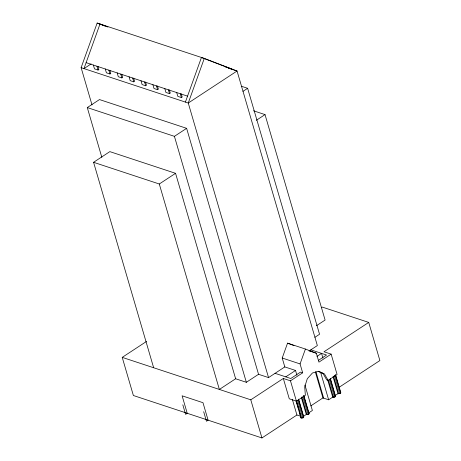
<?xml version="1.0" encoding="UTF-8"?>
<svg xmlns="http://www.w3.org/2000/svg" width="461" height="461" viewBox="0 0 461 461"><rect width="100%" height="100%" fill="white"/><g stroke="black" fill="none" stroke-linecap="round" stroke-linejoin="round"><path stroke-width="0.69" d="M298.59 399.151L303.764 416.853L303.69 417.418L302.848 417.971L300.993 417.948L299.27 411.252M301.298 397.451L306.277 414.474L308.138 414.502L308.979 413.949L309.054 413.384L303.874 395.682M327.754 380.164L332.733 397.186L334.588 397.215L335.429 396.662L335.504 396.097L330.324 378.389M333.015 376.614L337.994 393.636L339.849 393.665L340.696 393.112L340.765 392.547L335.591 374.845M92.016 104.918L81.119 67.663L97.156 23.05L204.292 58.414L237.058 71.006L317.347 345.566L309.118 350.971M185.403 102.088L201.44 57.475L229.832 68.384L225.066 66.81M204.292 58.414L188.255 103.034L268.544 377.594L284.812 366.921L295.524 370.454L296.919 375.225M284.812 366.921L282.213 358.024L287.555 343.151L305.413 349.046L316.332 353.241L318.937 362.139L331.136 354.129L337.083 374.47L328.134 380.342L326.693 379.864L323.005 373.462L319.917 372.113M300.716 416.248L296.919 414.998L261.94 437.95L133.379 395.509L122.228 357.373L250.79 399.814L283.325 378.464L290.47 380.821L302.67 372.816L300.065 363.919L305.413 349.046M91.117 63.923L83.977 68.608L100.014 23.995L107.937 27.038M93.376 65.059L94.493 68.868L98.066 70.049L98.879 69.513L97.945 66.338M105.281 68.989L106.399 72.798L109.966 73.979L110.778 73.443L109.851 70.268M117.186 72.913L118.298 76.728L121.871 77.909L122.684 77.373L121.756 74.198M101.829 157.316L87.285 107.574L99.484 99.564L186.619 128.331L258.546 374.297L268.544 377.594M129.092 76.843L130.204 80.658L133.776 81.839L134.589 81.303L133.661 78.128M140.991 80.773L142.109 84.588L145.682 85.769L146.494 85.233L145.567 82.058M152.896 84.703L154.014 88.518L157.581 89.699L158.4 89.163L157.466 85.988M164.802 88.633L165.92 92.448L169.487 93.629L170.299 93.093L169.371 89.912M176.707 92.563L177.819 96.378L181.392 97.553L182.204 97.023L181.277 93.842M153.651 367.751L93.577 162.301L109.845 151.629L175.555 173.319L235.634 378.763L246.347 382.302L258.546 374.297M87.285 107.574L174.419 136.341L186.619 128.331M242.976 91.347L247.62 88.293L319.548 334.26L314.898 337.308M93.577 162.301L159.287 183.997L175.555 173.319M256.31 120.321L265.023 114.599L325.103 320.049L316.384 325.766M122.228 357.373L146.546 341.417M321.329 307.729L322.302 307.089L368.731 322.412L379.881 360.548L339.273 387.2M235.634 378.763L219.367 389.441L159.287 183.997M285.768 376.862L295.524 370.454M316.961 356.388L321.553 353.374L322.942 358.122M368.731 322.412L323.997 351.772L331.136 354.129M318.516 360.3L326.555 355.028L310.841 349.836M283.325 378.464L289.272 398.8L296.417 401.162L305.361 395.29L304.721 386.877L307.303 378.723L312.42 373.001L318.689 371.249L324.446 373.934L328.134 380.342M310.743 405.922L322.942 397.912L328.647 399.796L333.24 396.783M303.194 416.502L306.64 414.243M308.357 413.108L312.379 410.474L304.952 385.079M334.963 395.653L338.409 393.389M228.754 68.263L233.52 69.836M234.2 70.06L237.058 71.006L188.255 103.034L81.119 67.663M241.495 86.27L247.62 88.293M253.51 110.796L265.023 114.599M86.115 62.661L187.541 96.142M309.06 350.838L316.332 353.241M282.213 358.024L300.065 363.919M302.67 372.816L300.526 372.108L290.764 378.516L275.05 373.324M340.397 392.426L340.765 392.547M308.68 413.263L309.054 413.384M303.396 416.732L303.764 416.853M230.46 68.62L233.577 69.818M97.156 23.05L105.183 26.133M287.555 343.151L293.98 345.617M318.234 371.324L322.302 373.226M335.32 374.724L340.696 393.112M334.473 375.277L339.849 393.665M333.557 376.176L338.731 393.884M330.255 378.954L335.429 396.662M329.413 379.507L334.588 397.215M328.491 380.406L333.47 397.434M320.62 372.344L328.647 399.796M315.894 371.595L323.657 398.148M315.376 372.039L322.942 397.912M303.603 395.561L308.979 413.949M302.958 396.794L308.138 414.502M301.84 397.013L307.02 414.721M298.515 399.716L303.69 417.418M297.673 400.269L302.848 417.971M296.556 400.482L301.73 418.19M290.47 380.821L296.417 401.162M296.285 401.041L298.872 409.892M296.014 400.92L300.993 417.948M292.314 399.255L296.919 414.998M180.28 93.744L181.392 97.553M168.374 89.814L169.487 93.629M174.419 136.341L246.347 382.302M250.79 399.814L261.94 437.95M156.469 85.884L157.581 89.699M144.564 81.954L145.682 85.769M132.659 78.024L133.776 81.839M120.759 74.094L121.871 77.909M108.854 70.164L109.966 73.979M203.681 411.708L206.465 421.245L208.095 420.173L202.984 402.695L182.118 395.809L187.229 413.287L185.599 414.353L182.815 404.821M96.948 66.234L98.066 70.049"/></g></svg>
